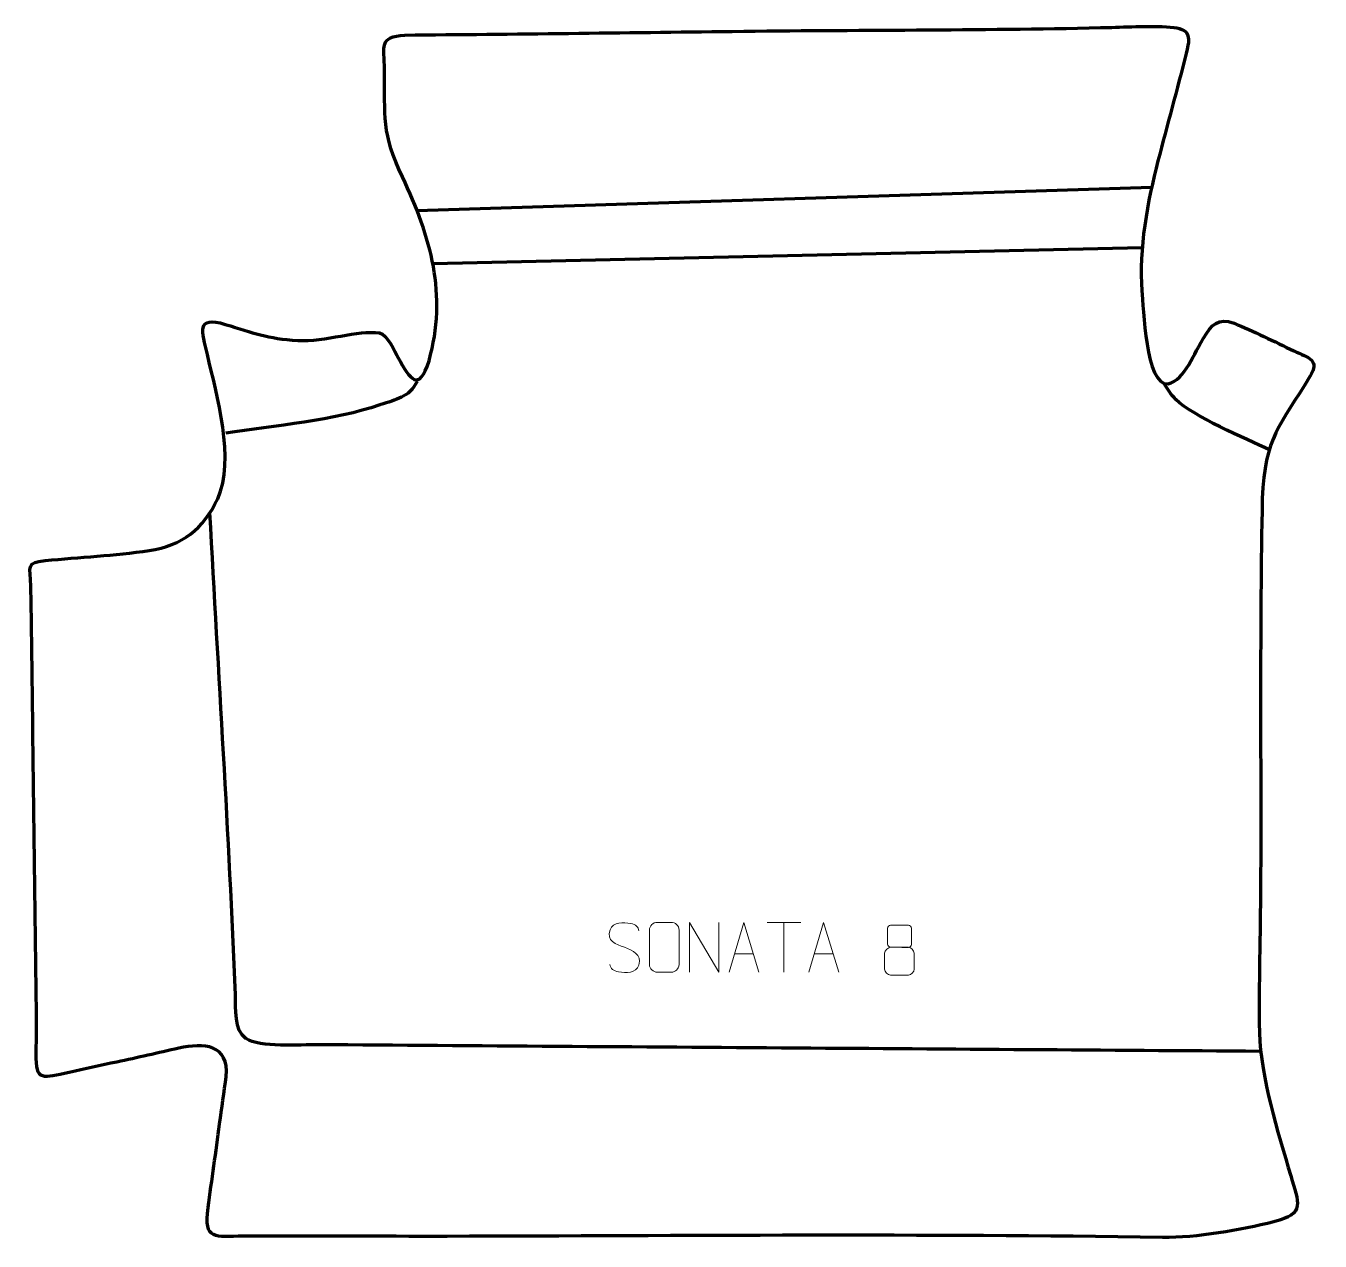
# Model space of a CAD drawing. Header units: millimetres. Extents: x -677 to -28, y 101 to 711.
import ezdxf

# ---------------------------------------------------------------- set-up
doc = ezdxf.new("R2010")
doc.units = ezdxf.units.MM
doc.header["$MEASUREMENT"] = 0
doc.layers.add('layer 2', color=7, linetype='Continuous')
doc.layers.add('layer 3', color=7, linetype='Continuous')

msp = doc.modelspace()

# ---------------------------------------------------------------- linework, layer by layer
at = {"layer": 'layer 2', "color": 142, "lineweight": 158}
for points in [[(-112.2555, 629.6136), (-112.2555, 629.6136), (-480.4646, 617.8644), (-480.4646, 617.8644)], [(-116.9627, 599.3786), (-116.9627, 599.3786), (-472.614, 591.2909), (-472.614, 591.2909)]]:
    msp.add_open_spline(points, degree=3, dxfattribs=at)
for points, knots in [([(-480.412, 532.3657), (-484.8383, 524.0996), (-490.6611, 523.4602), (-499.1467, 520.5569), (-499.1467, 520.5569), (-521.8165, 512.8004), (-552.0966, 510.1055), (-576.4559, 506.4365)], [0, 0, 0, 0, 0.33333333, 0.33333333, 0.33333333, 0.33333333, 1, 1, 1, 1]), ([(-53.1856, 498.0564), (-65.1628, 503.6861), (-91.5477, 514.759), (-100.0688, 523.3028), (-100.0688, 523.3028), (-102.6641, 525.905), (-104.0751, 528.1757), (-105.9391, 531.2949)], [0, 0, 0, 0, 0.33333333, 0.33333333, 0.33333333, 0.33333333, 1, 1, 1, 1]), ([(-57.9363, 196.4117), (-135.4109, 196.9558), (-212.8855, 197.4995), (-290.3601, 198.0433), (-290.3601, 198.0433), (-370.3339, 198.6047), (-450.3077, 199.1661), (-530.2814, 199.7275), (-530.2814, 199.7275), (-538.8393, 199.7492), (-559.5273, 198.3138), (-566.3234, 202.8402), (-566.3234, 202.8402), (-572.2951, 206.8176), (-571.3769, 218.1257), (-571.6325, 224.846), (-571.6325, 224.846), (-574.6883, 305.185), (-580.1561, 386.1489), (-584.3624, 466.511)], [0, 0, 0, 0, 0.16666667, 0.16666667, 0.16666667, 0.16666667, 0.33333333, 0.33333333, 0.33333333, 0.33333333, 0.5, 0.5, 0.5, 0.5, 0.66666667, 0.66666667, 0.66666667, 0.66666667, 1, 1, 1, 1])]:
    msp.add_open_spline(points, degree=3, knots=knots, dxfattribs=at)
at = {"layer": 'layer 3', "color": 242, "lineweight": 158}
msp.add_open_spline([(-94.8824, 696.809), (-91.8221, 708.5707), (-95.0344, 709.7366), (-106.9884, 710.2481), (-106.9884, 710.2481), (-116.1183, 710.6388), (-128.2555, 709.968), (-137.9038, 709.7466), (-137.9038, 709.7466), (-199.1638, 708.3407), (-261.1329, 708.6958), (-322.5082, 707.8989), (-322.5082, 707.8989), (-377.2229, 707.1884), (-431.9342, 706.5461), (-486.6516, 706.048), (-486.6516, 706.048), (-499.8751, 705.2296), (-497.0148, 700.5276), (-496.813, 688.5414), (-496.813, 688.5414), (-496.5537, 665.6173), (-498.3534, 656.4261), (-487.8649, 634.9012), (-487.8649, 634.9012), (-473.5751, 604.7553), (-465.2658, 575.8999), (-474.5338, 542.6765), (-474.5338, 542.6765), (-479.5612, 526.595), (-484.1423, 533.4623), (-489.9877, 544.1695), (-489.9877, 544.1695), (-491.7386, 547.3767), (-495.4548, 556.0072), (-499.2981, 556.7003), (-499.2981, 556.7003), (-510.288, 558.2089), (-526.4289, 552.214), (-540.381, 552.8491), (-540.381, 552.8491), (-555.6519, 553.8374), (-562.5156, 556.6943), (-576.6601, 560.9579), (-576.6601, 560.9579), (-591.7981, 565.5209), (-588.1596, 557.2542), (-585.5951, 545.8217), (-585.5951, 545.8217), (-581.0372, 525.766), (-571.4469, 492.7385), (-580.4751, 473.5432), (-580.4751, 473.5432), (-587.5759, 458.4458), (-598.3173, 450.0259), (-614.7911, 447.5499), (-614.7911, 447.5499), (-632.367, 445.036), (-649.4172, 444.2128), (-666.98, 442.5444), (-666.98, 442.5444), (-676.6489, 441.6259), (-674.4736, 439.4994), (-674.2201, 429.7759), (-674.2201, 429.7759), (-673.8047, 413.8382), (-673.674, 397.7077), (-673.4668, 381.7528), (-673.4668, 381.7528), (-672.8807, 335.8835), (-672.2945, 290.0142), (-671.7081, 244.1449), (-671.7081, 244.1449), (-671.4918, 227.7711), (-671.1696, 211.816), (-671.4922, 195.4179), (-671.4922, 195.4179), (-671.7798, 180.7943), (-667.984, 183.0864), (-655.0146, 185.8913), (-655.0146, 185.8913), (-647.0387, 187.6162), (-639.0722, 189.3976), (-631.0841, 191.0624), (-631.0841, 191.0624), (-620.6095, 193.2413), (-610.3914, 195.7014), (-599.9813, 198.02), (-599.9813, 198.02), (-587.6789, 200.76), (-574.5254, 200.0366), (-576.2921, 183.8105), (-576.2921, 183.8105), (-577.1178, 176.2274), (-578.5328, 167.8462), (-579.5156, 160.1107), (-579.5156, 160.1107), (-581.3135, 146.055), (-583.4404, 132.0731), (-585.2774, 118.0577), (-585.2774, 118.0577), (-587.4762, 101.2813), (-581.8834, 103.6236), (-567.5996, 103.7408), (-567.5996, 103.7408), (-533.6843, 104.0191), (-499.4665, 103.596), (-465.4944, 103.6612), (-465.4944, 103.6612), (-345.9206, 103.891), (-226.3627, 105.067), (-106.7947, 103.1), (-106.7947, 103.1), (-89.616, 102.8152), (-67.7343, 106.8558), (-50.9671, 110.9654), (-50.9671, 110.9654), (-34.7829, 114.9321), (-38.6247, 120.6375), (-42.5173, 133.9865), (-42.5173, 133.9865), (-49.0562, 156.4102), (-57.4956, 182.5608), (-58.2118, 205.8481), (-58.2118, 205.8481), (-58.626, 230.1803), (-57.7365, 255.2142), (-57.6254, 279.6787), (-57.6254, 279.6787), (-57.3519, 344.2082), (-58.1364, 409.1467), (-56.7914, 473.6179), (-56.7914, 473.6179), (-55.4496, 504.7074), (-47.8532, 509.996), (-32.9237, 534.7783), (-32.9237, 534.7783), (-27.7838, 543.3104), (-33.3888, 544.0855), (-41.0393, 547.7191), (-41.0393, 547.7191), (-50.4567, 552.1919), (-61.4091, 557.7174), (-70.9553, 561.4981), (-70.9553, 561.4981), (-78.8492, 564.6245), (-82.0638, 560.8335), (-86.3236, 553.9677), (-86.3236, 553.9677), (-90.491, 547.2507), (-95.7555, 532.965), (-104.0454, 531.1198), (-104.0454, 531.1198), (-115.2684, 529.7913), (-116.4866, 570.0545), (-117.1052, 577.7355), (-117.1052, 577.7355), (-118.8964, 598.2958), (-114.2289, 623.0419), (-109.0656, 643.0088), (-109.0656, 643.0088), (-104.3045, 660.9336), (-99.5566, 678.8612), (-94.8824, 696.809)], degree=3, knots=[0, 0, 0, 0, 0.02380952, 0.02380952, 0.02380952, 0.02380952, 0.04761905, 0.04761905, 0.04761905, 0.04761905, 0.07142857, 0.07142857, 0.07142857, 0.07142857, 0.0952381, 0.0952381, 0.0952381, 0.0952381, 0.11904762, 0.11904762, 0.11904762, 0.11904762, 0.14285714, 0.14285714, 0.14285714, 0.14285714, 0.16666667, 0.16666667, 0.16666667, 0.16666667, 0.19047619, 0.19047619, 0.19047619, 0.19047619, 0.21428571, 0.21428571, 0.21428571, 0.21428571, 0.23809524, 0.23809524, 0.23809524, 0.23809524, 0.26190476, 0.26190476, 0.26190476, 0.26190476, 0.28571429, 0.28571429, 0.28571429, 0.28571429, 0.30952381, 0.30952381, 0.30952381, 0.30952381, 0.33333333, 0.33333333, 0.33333333, 0.33333333, 0.35714286, 0.35714286, 0.35714286, 0.35714286, 0.38095238, 0.38095238, 0.38095238, 0.38095238, 0.4047619, 0.4047619, 0.4047619, 0.4047619, 0.42857143, 0.42857143, 0.42857143, 0.42857143, 0.45238095, 0.45238095, 0.45238095, 0.45238095, 0.47619048, 0.47619048, 0.47619048, 0.47619048, 0.5, 0.5, 0.5, 0.5, 0.52380952, 0.52380952, 0.52380952, 0.52380952, 0.54761905, 0.54761905, 0.54761905, 0.54761905, 0.57142857, 0.57142857, 0.57142857, 0.57142857, 0.5952381, 0.5952381, 0.5952381, 0.5952381, 0.61904762, 0.61904762, 0.61904762, 0.61904762, 0.64285714, 0.64285714, 0.64285714, 0.64285714, 0.66666667, 0.66666667, 0.66666667, 0.66666667, 0.69047619, 0.69047619, 0.69047619, 0.69047619, 0.71428571, 0.71428571, 0.71428571, 0.71428571, 0.73809524, 0.73809524, 0.73809524, 0.73809524, 0.76190476, 0.76190476, 0.76190476, 0.76190476, 0.78571429, 0.78571429, 0.78571429, 0.78571429, 0.80952381, 0.80952381, 0.80952381, 0.80952381, 0.83333333, 0.83333333, 0.83333333, 0.83333333, 0.85714286, 0.85714286, 0.85714286, 0.85714286, 0.88095238, 0.88095238, 0.88095238, 0.88095238, 0.9047619, 0.9047619, 0.9047619, 0.9047619, 0.92857143, 0.92857143, 0.92857143, 0.92857143, 0.95238095, 0.95238095, 0.95238095, 0.95238095, 1, 1, 1, 1], dxfattribs=at)
at = {"layer": 'layer 3', "color": 250, "lineweight": 9}
for points, knots in [([(-376.5897, 248.623), (-380.838, 250.0934), (-385.7461, 251.8892), (-383.741, 257.4095), (-383.741, 257.4095), (-382.2375, 261.5494), (-377.0239, 261.1609), (-373.4203, 260.5598), (-373.4203, 260.5598), (-370.5597, 260.0826), (-369.695, 258.8694), (-369.3844, 256.7853)], [0, 0, 0, 0, 0.25, 0.25, 0.25, 0.25, 0.5, 0.5, 0.5, 0.5, 1, 1, 1, 1]), ([(-360.1093, 261.0994), (-357.7836, 261.0994), (-355.4575, 261.0994), (-353.1314, 261.0994), (-353.1314, 261.0994), (-351.1848, 261.135), (-349.1934, 259.6434), (-349.1667, 257.2058), (-349.1667, 257.2058), (-349.1671, 251.4589), (-349.1671, 245.7116), (-349.1667, 239.9639), (-349.1667, 239.9639), (-349.3065, 237.6405), (-350.9837, 236.1609), (-353.1314, 236.1501), (-353.1314, 236.1501), (-355.4633, 236.1505), (-357.7952, 236.1505), (-360.1267, 236.1501), (-360.1267, 236.1501), (-362.0517, 236.0447), (-364.0238, 237.9292), (-364.0126, 239.9465), (-364.0126, 239.9465), (-364.0123, 245.7166), (-364.0123, 251.4863), (-364.0126, 257.2556), (-364.0126, 257.2556), (-364.0084, 259.3937), (-362.2617, 261.1129), (-360.1093, 261.0994)], [0, 0, 0, 0, 0.11111111, 0.11111111, 0.11111111, 0.11111111, 0.22222222, 0.22222222, 0.22222222, 0.22222222, 0.33333333, 0.33333333, 0.33333333, 0.33333333, 0.44444444, 0.44444444, 0.44444444, 0.44444444, 0.55555556, 0.55555556, 0.55555556, 0.55555556, 0.66666667, 0.66666667, 0.66666667, 0.66666667, 0.77777778, 0.77777778, 0.77777778, 0.77777778, 1, 1, 1, 1]), ([(-343.9171, 236.1462), (-343.9171, 236.1462), (-343.9171, 261.0997), (-343.9171, 261.0997), (-343.9171, 261.0997), (-343.9171, 261.0997), (-329.2623, 236.1462), (-329.2623, 236.1462), (-329.2623, 236.1462), (-329.2623, 236.1462), (-329.2623, 261.0997), (-329.2623, 261.0997)], [0, 0, 0, 0, 0.25, 0.25, 0.25, 0.25, 0.5, 0.5, 0.5, 0.5, 1, 1, 1, 1]), ([(-324.0602, 236.1462), (-324.0602, 236.1462), (-316.6892, 261.0997), (-316.6892, 261.0997), (-316.6892, 261.0997), (-316.6892, 261.0997), (-309.1193, 236.1462), (-309.1193, 236.1462)], [0, 0, 0, 0, 0.33333333, 0.33333333, 0.33333333, 0.33333333, 1, 1, 1, 1]), ([(-284.0602, 236.1462), (-284.0602, 236.1462), (-276.6892, 261.0997), (-276.6892, 261.0997), (-276.6892, 261.0997), (-276.6892, 261.0997), (-269.1193, 236.1462), (-269.1193, 236.1462)], [0, 0, 0, 0, 0.33333333, 0.33333333, 0.33333333, 0.33333333, 1, 1, 1, 1]), ([(-244.6434, 258.1882), (-244.6434, 255.9752), (-244.6434, 252.2929), (-244.6434, 250.0796), (-244.6434, 250.0796), (-244.6284, 249.5722), (-243.821, 248.6408), (-243.1209, 248.642), (-243.1209, 248.642), (-240.151, 248.6422), (-237.1808, 248.5573), (-234.2104, 248.557), (-234.2104, 248.557), (-233.4133, 248.5612), (-232.6926, 249.3515), (-232.6952, 250.0722), (-232.6952, 250.0722), (-232.6955, 252.2882), (-232.6955, 255.9729), (-232.6952, 258.1882), (-232.6952, 258.1882), (-232.7137, 258.899), (-233.3251, 259.6594), (-234.159, 259.652), (-234.159, 259.652), (-237.1761, 259.6517), (-240.193, 259.6517), (-243.2096, 259.652), (-243.2096, 259.652), (-243.836, 259.6596), (-244.6601, 258.9486), (-244.6434, 258.1882)], [0, 0, 0, 0, 0.11111111, 0.11111111, 0.11111111, 0.11111111, 0.22222222, 0.22222222, 0.22222222, 0.22222222, 0.33333333, 0.33333333, 0.33333333, 0.33333333, 0.44444444, 0.44444444, 0.44444444, 0.44444444, 0.55555556, 0.55555556, 0.55555556, 0.55555556, 0.66666667, 0.66666667, 0.66666667, 0.66666667, 0.77777778, 0.77777778, 0.77777778, 0.77777778, 1, 1, 1, 1]), ([(-376.5897, 248.6229), (-372.5711, 246.9762), (-367.5416, 245.0879), (-369.3756, 239.7276), (-369.3756, 239.7276), (-370.8354, 235.4612), (-375.7462, 235.7179), (-379.4723, 236.2726), (-379.4723, 236.2726), (-382.2223, 236.6824), (-383.4432, 237.8959), (-383.8212, 240.0081)], [0, 0, 0, 0, 0.25, 0.25, 0.25, 0.25, 0.5, 0.5, 0.5, 0.5, 1, 1, 1, 1]), ([(-246.1022, 245.67), (-246.1022, 242.4992), (-246.1022, 240.7971), (-246.1022, 237.6257), (-246.1022, 237.6257), (-246.1107, 236.4038), (-244.4128, 234.7111), (-243.1602, 234.7026), (-243.1602, 234.7026), (-240.1771, 234.7029), (-237.1938, 234.7029), (-234.2104, 234.7026), (-234.2104, 234.7026), (-232.8871, 234.7143), (-231.2667, 236.3359), (-231.2778, 237.6351), (-231.2778, 237.6351), (-231.2781, 240.8033), (-231.2781, 242.5021), (-231.2778, 245.67), (-231.2778, 245.67), (-231.3475, 247.0504), (-232.9253, 248.629), (-234.2307, 248.6229), (-234.2307, 248.6229), (-237.2073, 248.6226), (-240.1839, 248.6226), (-243.1602, 248.6229), (-243.1602, 248.6229), (-244.2397, 248.6293), (-246.086, 247.0504), (-246.1022, 245.67)], [0, 0, 0, 0, 0.11111111, 0.11111111, 0.11111111, 0.11111111, 0.22222222, 0.22222222, 0.22222222, 0.22222222, 0.33333333, 0.33333333, 0.33333333, 0.33333333, 0.44444444, 0.44444444, 0.44444444, 0.44444444, 0.55555556, 0.55555556, 0.55555556, 0.55555556, 0.66666667, 0.66666667, 0.66666667, 0.66666667, 0.77777778, 0.77777778, 0.77777778, 0.77777778, 1, 1, 1, 1])]:
    msp.add_open_spline(points, degree=3, knots=knots, dxfattribs=at)
for points in [[(-305.0834, 261.0762), (-305.0834, 261.0762), (-288.0962, 261.0762), (-288.0962, 261.0762)], [(-296.5896, 236.1462), (-296.5896, 236.1462), (-296.5896, 261.0997), (-296.5896, 261.0997)], [(-321.3376, 245.3956), (-321.3376, 245.3956), (-311.8419, 245.3956), (-311.8419, 245.3956)], [(-281.3376, 245.3956), (-281.3376, 245.3956), (-271.8419, 245.3956), (-271.8419, 245.3956)]]:
    msp.add_open_spline(points, degree=3, dxfattribs=at)

doc.saveas('drawing.dxf')
